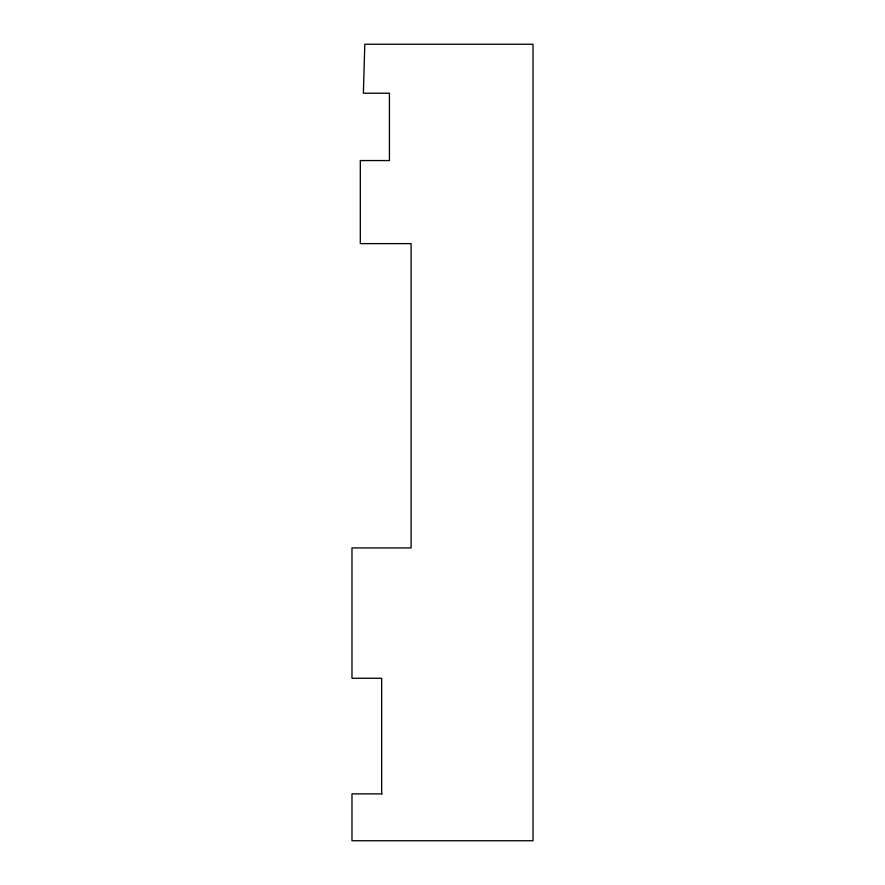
<?xml version="1.0" encoding="UTF-8"?>
<svg xmlns="http://www.w3.org/2000/svg" width="885" height="885" viewBox="0 0 885 885"><rect width="100%" height="100%" fill="white"/><g stroke="black" fill="none" stroke-linecap="round" stroke-linejoin="round"><path stroke-width="1.33" d="M382.121 793.867L351.976 793.867L351.976 840.75L533.024 840.75L533.024 44.25L364.808 44.25L363.37 93.213L389.422 93.213L389.422 160.561L360.306 160.561L360.306 243.629L411.116 243.629L411.116 547.937L351.976 547.937L351.976 678.275L381.667 678.275L381.667 793.867"/></g></svg>
